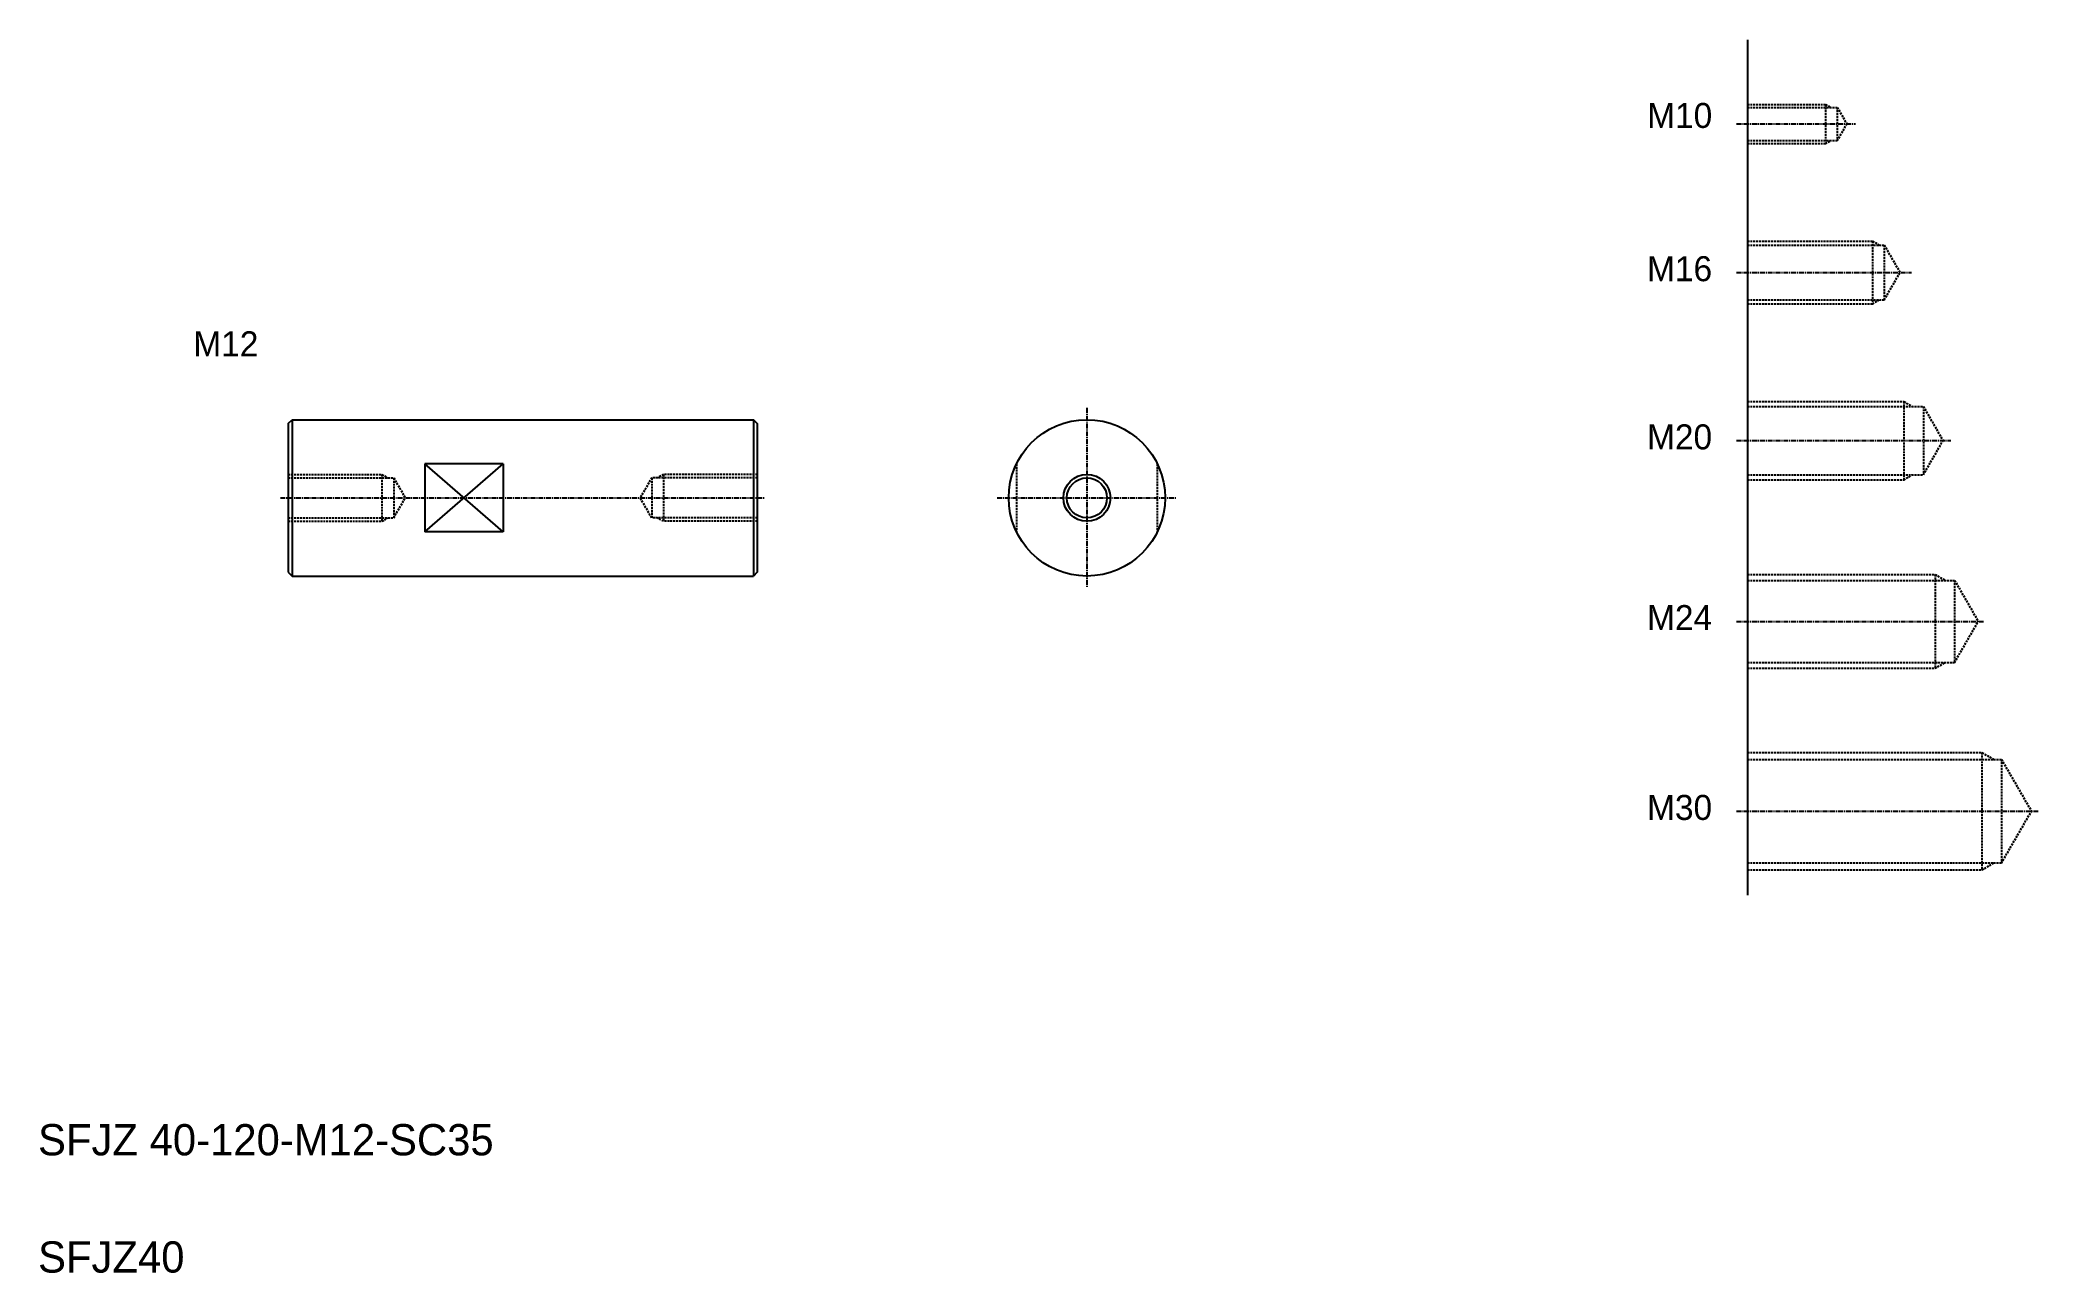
# Model space of a CAD drawing. Extents: x 23 to 535, y 40 to 355.
import ezdxf

# ---------------------------------------------------------------- set-up
doc = ezdxf.new("R2010")
doc.units = 0
doc.linetypes.add('CENTER', pattern=[2, 1.25, -0.25, 0.25, -0.25])
doc.linetypes.add('DASHED', pattern=[0.75, 0.5, -0.25])
doc.layers.get('0').update_dxf_attribs({"linetype": 'CONTINUOUS'})
doc.layers.add('CENTER', color=1, linetype='CENTER')

msp = doc.modelspace()

# ---------------------------------------------------------------- linework, layer by layer
at = {"color": 7, "linetype": 'CONTINUOUS'}
for p, q in [((460.23, 355.18), (460.23, 136.38)), ((86.98, 257), (87.98, 258)), ((86.98, 257), (86.98, 219)), ((87.98, 258), (87.98, 218)), ((87.98, 258), (205.98, 258)), ((205.98, 258), (205.98, 218)), ((205.98, 258), (206.98, 257)), ((206.98, 257), (205.98, 258)), ((206.98, 257), (206.98, 219)), ((121.98, 246.72), (121.98, 229.28)), ((141.98, 246.72), (121.98, 246.72)), ((141.98, 246.72), (141.98, 229.28)), ((206.98, 247.5), (206.98, 247.5)), ((206.98, 238), (206.98, 238)), ((141.98, 229.28), (121.98, 229.28)), ((86.98, 219), (87.98, 218)), ((87.98, 218), (205.98, 218)), ((206.98, 219), (205.98, 218))]:
    msp.add_line(p, q, dxfattribs=at)
at = {"color": 3, "linetype": 'DASHED'}
for p, q in [((460.23, 338.67), (480.23, 338.67)), ((460.23, 337.92), (483.23, 337.92)), ((480.23, 338.67), (480.23, 328.67)), ((480.23, 338.67), (481.53, 337.92)), ((483.23, 337.92), (485.68, 333.67)), ((483.23, 337.92), (483.23, 329.42)), ((483.23, 329.42), (485.68, 333.67)), ((460.23, 329.42), (483.23, 329.42)), ((460.23, 328.67), (480.23, 328.67)), ((480.23, 328.67), (481.53, 329.42)), ((460.23, 303.68), (492.23, 303.68)), ((460.23, 302.68), (495.23, 302.68)), ((492.23, 303.68), (492.23, 287.68)), ((492.23, 303.68), (493.96, 302.68)), ((495.23, 302.68), (495.23, 288.68)), ((495.23, 302.68), (499.27, 295.68)), ((495.23, 288.68), (499.27, 295.68)), ((460.23, 288.68), (495.23, 288.68)), ((460.23, 287.68), (492.23, 287.68)), ((492.23, 287.68), (493.96, 288.68)), ((460.23, 262.65), (500.23, 262.65)), ((460.23, 261.4), (505.23, 261.4)), ((500.23, 262.65), (500.23, 242.65)), ((500.23, 262.65), (502.39, 261.4)), ((505.23, 261.4), (510.28, 252.65)), ((505.23, 261.4), (505.23, 243.9)), ((505.23, 243.9), (510.28, 252.65)), ((273.29, 246.72), (273.29, 229.28)), ((309.29, 246.72), (309.29, 229.28)), ((86.98, 244), (110.98, 244)), ((86.98, 243.13), (113.98, 243.13)), ((110.98, 244), (110.98, 232)), ((110.98, 244), (112.49, 243.13)), ((113.98, 243.13), (116.93, 238)), ((113.98, 243.13), (113.98, 232.88)), ((179.98, 243.13), (177.02, 238)), ((206.98, 243.13), (179.98, 243.13)), ((179.98, 243.13), (179.98, 232.88)), ((182.98, 244), (181.46, 243.13)), ((206.98, 244), (182.98, 244)), ((182.98, 244), (182.98, 232)), ((460.23, 243.9), (505.23, 243.9)), ((460.23, 242.65), (500.23, 242.65)), ((500.23, 242.65), (502.39, 243.9)), ((113.98, 232.88), (116.93, 238)), ((179.98, 232.88), (177.02, 238)), ((86.98, 232.88), (113.98, 232.88)), ((86.98, 232), (110.98, 232)), ((110.98, 232), (112.49, 232.88)), ((206.98, 232.88), (179.98, 232.88)), ((182.98, 232), (181.46, 232.88)), ((206.98, 232), (182.98, 232)), ((460.23, 218.4), (508.23, 218.4)), ((460.23, 216.9), (513.23, 216.9)), ((508.23, 218.4), (508.23, 194.4)), ((508.23, 218.4), (510.83, 216.9)), ((513.23, 216.9), (513.23, 195.9)), ((513.23, 216.9), (519.29, 206.4)), ((513.23, 195.9), (519.29, 206.4)), ((460.23, 195.9), (513.23, 195.9)), ((460.23, 194.4), (508.23, 194.4)), ((508.23, 194.4), (510.83, 195.9)), ((460.23, 172.83), (520.23, 172.83)), ((460.23, 171.08), (525.23, 171.08)), ((520.23, 172.83), (520.23, 142.83)), ((520.23, 172.83), (523.26, 171.08)), ((525.23, 171.08), (525.23, 144.58)), ((525.23, 171.08), (532.88, 157.83)), ((525.23, 144.58), (532.88, 157.83)), ((460.23, 144.58), (525.23, 144.58)), ((520.23, 142.83), (523.26, 144.58)), ((460.23, 142.83), (520.23, 142.83))]:
    msp.add_line(p, q, dxfattribs=at)
at = {"color": 3, "linetype": 'CONTINUOUS'}
for p, q in [((121.98, 229.28), (141.98, 246.72)), ((141.98, 229.28), (121.98, 246.72))]:
    msp.add_line(p, q, dxfattribs=at)
at = {"color": 7, "linetype": 'CONTINUOUS'}
for radius in [20, 5.12]:
    msp.add_circle((291.29, 238), radius, dxfattribs=at)
at = {"color": 3}
msp.add_circle((291.29, 238), 6, dxfattribs=at)
at = {"layer": 'CENTER', "color": 1, "linetype": 'CENTER'}
for p, q in [((457.44, 333.67), (487.85, 333.67)), ((457.44, 295.68), (502.22, 295.68)), ((291.29, 261), (291.29, 215)), ((457.44, 252.65), (512.23, 252.65)), ((84.98, 238), (208.98, 238)), ((268.29, 238), (314.29, 238)), ((457.44, 206.4), (520.64, 206.4)), ((457.44, 157.83), (534.57, 157.83))]:
    msp.add_line(p, q, dxfattribs=at)

# ---------------------------------------------------------------- texts
at = {"color": 7, "linetype": 'CONTINUOUS'}
for s, height, p in [('M10', 6.4, (434.59, 332.66)), ('M16', 6.4, (434.56, 293.44)), ('M12', 6.4, (62.72, 274.22)), ('M20', 6.4, (434.56, 250.41)), ('M24', 6.4, (434.56, 204.16)), ('M30', 6.4, (434.56, 155.59)), ('SFJZ 40-120-M12-SC35', 8, (23.01, 69.76)), ('SFJZ40', 8, (23.01, 39.76))]:
    msp.add_text(s, height=height, dxfattribs=at).set_placement(p)

doc.saveas('drawing.dxf')
